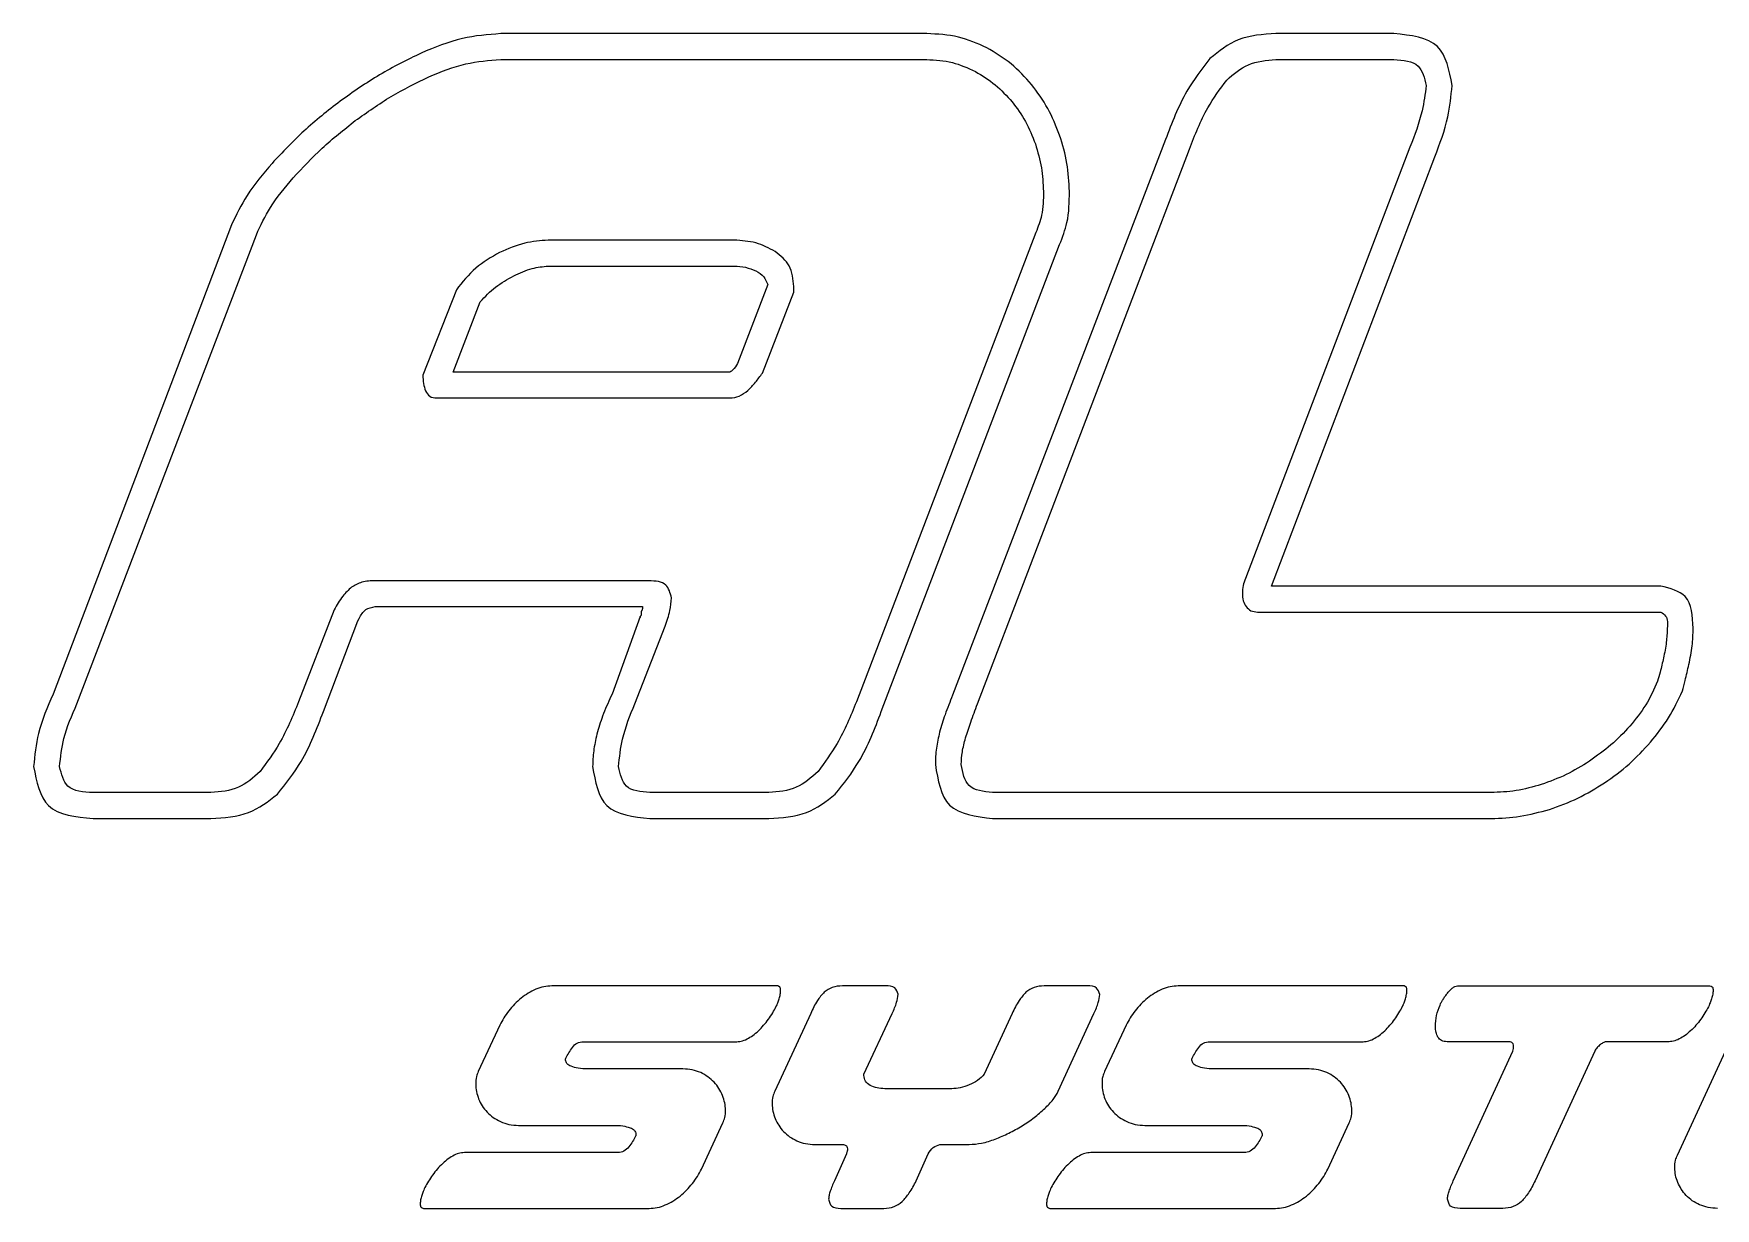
# Model space of a CAD drawing. Header units: millimetres. Extents: x 152.8 to 203.7, y 82.9 to 104.6.
# Drawn here: x 152.79 to 183.9, y 82.88 to 104.61 of the extents above; entities that cross this region are included whole.
import ezdxf

# ---------------------------------------------------------------- set-up
doc = ezdxf.new("R2010")
doc.units = ezdxf.units.MM
doc.layers.get('0').update_dxf_attribs({"linetype": 'CONTINUOUS'})

msp = doc.modelspace()

# ---------------------------------------------------------------- linework, layer by layer
for p, q in [((169.308, 104.615), (161.428, 104.615)), ((177.948, 104.615), (175.768, 104.615)), ((161.428, 104.135), (169.308, 104.135)), ((175.768, 104.135), (177.948, 104.135)), ((173.728, 102.655), (169.788, 92.375)), ((170.248, 92.215), (174.168, 102.475)), ((178.248, 102.515), (175.208, 94.535)), ((175.688, 94.395), (178.708, 102.335)), ((156.448, 101.075), (153.148, 92.395)), ((153.588, 92.215), (156.908, 100.895)), ((171.328, 100.935), (168.008, 92.255)), ((165.748, 100.795), (162.308, 100.795)), ((168.468, 92.075), (171.768, 100.715)), ((162.308, 100.315), (165.748, 100.315)), ((160.608, 99.875), (159.988, 98.295)), ((166.368, 99.975), (165.808, 98.515)), ((166.848, 99.835), (166.848, 99.935)), ((160.548, 98.355), (161.048, 99.655)), ((166.268, 98.335), (166.848, 99.835)), ((165.668, 98.355), (160.548, 98.355)), ((160.248, 97.875), (165.668, 97.875)), ((164.168, 94.495), (159.108, 94.495)), ((182.888, 94.395), (175.688, 94.395)), ((158.348, 93.955), (157.688, 92.255)), ((159.108, 94.015), (164.048, 94.015)), ((164.048, 94.015), (164.048, 93.975)), ((158.148, 92.075), (158.788, 93.755)), ((158.788, 93.755), (158.808, 93.795)), ((164.008, 93.835), (163.488, 92.395)), ((163.908, 92.215), (164.468, 93.655)), ((164.008, 93.815), (164.008, 93.835)), ((164.028, 93.915), (164.028, 93.875)), ((175.428, 93.915), (182.888, 93.915)), ((163.488, 92.395), (163.468, 92.355)), ((156.068, 90.575), (153.888, 90.575)), ((166.388, 90.575), (164.188, 90.575)), ((179.748, 90.575), (170.528, 90.575)), ((153.888, 90.095), (156.068, 90.095)), ((164.188, 90.095), (166.388, 90.095)), ((170.528, 90.095), (179.748, 90.095)), ((166.552, 86.999), (162.376, 86.999)), ((168.544, 86.999), (167.752, 86.999)), ((172.276, 86.999), (171.484, 86.999)), ((178.138, 86.999), (173.962, 86.999)), ((179.128, 86.999), (183.796, 86.999)), ((167.164, 86.489), (166.498, 85.049)), ((168.148, 85.367), (168.67, 86.489)), ((170.89, 86.489), (170.374, 85.367)), ((171.742, 85.049), (172.402, 86.489)), ((161.41, 86.273), (161.014, 85.415)), ((172.996, 86.273), (172.6, 85.415)), ((183.196, 83.867), (184.306, 86.273)), ((162.958, 85.967), (165.796, 85.967)), ((174.544, 85.967), (177.382, 85.967)), ((180.088, 85.967), (178.936, 85.967)), ((183.04, 85.967), (181.888, 85.967)), ((179.05, 83.393), (180.154, 85.793)), ((181.666, 85.793), (180.562, 83.393)), ((164.8, 85.463), (163.042, 85.463)), ((168.148, 85.343), (168.148, 85.367)), ((176.386, 85.463), (174.628, 85.463)), ((169.774, 85.097), (168.532, 85.097)), ((161.758, 84.419), (163.504, 84.419)), ((165.142, 83.609), (165.538, 84.467)), ((173.344, 84.419), (175.09, 84.419)), ((176.728, 83.609), (177.124, 84.467)), ((167.242, 84.065), (167.77, 84.065)), ((169.552, 84.065), (170.092, 84.065)), ((163.594, 83.915), (160.756, 83.915)), ((167.824, 83.891), (167.602, 83.393)), ((169.114, 83.393), (169.336, 83.891)), ((175.18, 83.915), (172.342, 83.915)), ((160, 82.883), (164.176, 82.883)), ((167.722, 82.883), (168.514, 82.883)), ((171.586, 82.883), (175.762, 82.883)), ((179.968, 82.883), (179.176, 82.883))]:
    msp.add_line(p, q)
for points, knots in [([(161.428, 104.615), (161.189, 104.596), (160.68, 104.557), (160.208, 104.36), (159.958, 104.255)], [0, 0, 0, 0, 0.0713201, 0.1522093, 0.1522093, 0.1522093, 0.1522093]), ([(170.418, 104.355), (170.246, 104.431), (169.893, 104.587), (169.506, 104.605), (169.308, 104.615)], [0, 0, 0, 0, 0.0557702, 0.1148787, 0.1148787, 0.1148787, 0.1148787]), ([(175.768, 104.615), (175.527, 104.6), (175.071, 104.573), (174.715, 104.289), (174.548, 104.155)], [0, 0, 0, 0, 0.0704452, 0.1332662, 0.1332662, 0.1332662, 0.1332662]), ([(179.028, 103.655), (178.975, 103.935), (178.864, 104.522), (178.262, 104.583), (177.948, 104.615)], [0, 0, 0, 0, 0.0768961, 0.1613767, 0.1613767, 0.1613767, 0.1613767]), ([(159.958, 104.255), (159.697, 104.127), (159.173, 103.871), (158.697, 103.534), (158.458, 103.365)], [0, 0, 0, 0, 0.0868853, 0.1746667, 0.1746667, 0.1746667, 0.1746667]), ([(171.248, 103.675), (171.128, 103.808), (170.886, 104.077), (170.574, 104.262), (170.418, 104.355)], [0, 0, 0, 0, 0.0535637, 0.1078551, 0.1078551, 0.1078551, 0.1078551]), ([(160.098, 103.815), (160.324, 103.908), (160.751, 104.084), (161.211, 104.119), (161.428, 104.135)], [0, 0, 0, 0, 0.0728187, 0.1375648, 0.1375648, 0.1375648, 0.1375648]), ([(169.308, 104.135), (169.469, 104.127), (169.783, 104.11), (170.068, 103.979), (170.208, 103.915)], [0, 0, 0, 0, 0.04781737, 0.09340795, 0.09340795, 0.09340795, 0.09340795]), ([(170.208, 103.915), (170.336, 103.837), (170.589, 103.683), (170.789, 103.463), (170.888, 103.355)], [0, 0, 0, 0, 0.0446542, 0.0884948, 0.0884948, 0.0884948, 0.0884948]), ([(174.548, 104.155), (174.397, 103.958), (174.047, 103.502), (173.843, 102.962), (173.728, 102.655)], [0, 0, 0, 0, 0.0739358, 0.1717647, 0.1717647, 0.1717647, 0.1717647]), ([(174.858, 103.755), (174.985, 103.866), (175.246, 104.092), (175.591, 104.12), (175.768, 104.135)], [0, 0, 0, 0, 0.0493185, 0.10095, 0.10095, 0.10095, 0.10095]), ([(177.948, 104.135), (178.122, 104.123), (178.443, 104.101), (178.515, 103.794), (178.548, 103.655)], [0, 0, 0, 0, 0.04657259, 0.08557255, 0.08557255, 0.08557255, 0.08557255]), ([(158.738, 103.005), (158.956, 103.16), (159.386, 103.468), (159.862, 103.7), (160.098, 103.815)], [0, 0, 0, 0, 0.0801549, 0.1585406, 0.1585406, 0.1585406, 0.1585406]), ([(171.768, 102.735), (171.701, 102.904), (171.569, 103.24), (171.355, 103.53), (171.248, 103.675)], [0, 0, 0, 0, 0.0541687, 0.1078367, 0.1078367, 0.1078367, 0.1078367]), ([(174.168, 102.475), (174.269, 102.739), (174.445, 103.195), (174.735, 103.589), (174.858, 103.755)], [0, 0, 0, 0, 0.0842738, 0.1459873, 0.1459873, 0.1459873, 0.1459873]), ([(178.548, 103.655), (178.528, 103.499), (178.477, 103.106), (178.334, 102.737), (178.248, 102.515)], [0, 0, 0, 0, 0.0471009, 0.1182522, 0.1182522, 0.1182522, 0.1182522]), ([(178.708, 102.335), (178.8, 102.579), (178.963, 103.006), (179.008, 103.46), (179.028, 103.655)], [0, 0, 0, 0, 0.0777947, 0.1363437, 0.1363437, 0.1363437, 0.1363437]), ([(158.458, 103.365), (158.229, 103.186), (157.78, 102.835), (157.39, 102.419), (157.198, 102.215)], [0, 0, 0, 0, 0.0868422, 0.1708128, 0.1708128, 0.1708128, 0.1708128]), ([(170.888, 103.355), (170.976, 103.236), (171.155, 102.996), (171.263, 102.716), (171.318, 102.575)], [0, 0, 0, 0, 0.04410006, 0.08943563, 0.08943563, 0.08943563, 0.08943563]), ([(157.588, 101.945), (157.762, 102.133), (158.118, 102.516), (158.529, 102.84), (158.738, 103.005)], [0, 0, 0, 0, 0.076903, 0.1566059, 0.1566059, 0.1566059, 0.1566059]), ([(171.948, 101.695), (171.94, 101.869), (171.924, 102.224), (171.82, 102.563), (171.768, 102.735)], [0, 0, 0, 0, 0.0521943, 0.1059181, 0.1059181, 0.1059181, 0.1059181]), ([(171.318, 102.575), (171.361, 102.429), (171.448, 102.142), (171.461, 101.842), (171.468, 101.695)], [0, 0, 0, 0, 0.04541536, 0.0895749, 0.0895749, 0.0895749, 0.0895749]), ([(157.198, 102.215), (157.033, 102.023), (156.735, 101.674), (156.537, 101.261), (156.448, 101.075)], [0, 0, 0, 0, 0.0753611, 0.1369795, 0.1369795, 0.1369795, 0.1369795]), ([(156.908, 100.895), (156.988, 101.066), (157.166, 101.447), (157.438, 101.768), (157.588, 101.945)], [0, 0, 0, 0, 0.056578, 0.125582, 0.125582, 0.125582, 0.125582]), ([(171.468, 101.695), (171.466, 101.546), (171.462, 101.284), (171.368, 101.04), (171.328, 100.935)], [0, 0, 0, 0, 0.04413901, 0.07781758, 0.07781758, 0.07781758, 0.07781758]), ([(171.768, 100.715), (171.82, 100.848), (171.943, 101.162), (171.946, 101.5), (171.948, 101.695)], [0, 0, 0, 0, 0.0426908, 0.1003666, 0.1003666, 0.1003666, 0.1003666]), ([(161.408, 100.565), (161.254, 100.478), (160.941, 100.301), (160.72, 100.018), (160.608, 99.875)], [0, 0, 0, 0, 0.05256, 0.1065606, 0.1065606, 0.1065606, 0.1065606]), ([(162.308, 100.795), (162.161, 100.783), (161.848, 100.758), (161.56, 100.632), (161.408, 100.565)], [0, 0, 0, 0, 0.04387844, 0.09347493, 0.09347493, 0.09347493, 0.09347493]), ([(166.508, 100.585), (166.39, 100.646), (166.152, 100.77), (165.884, 100.786), (165.748, 100.795)], [0, 0, 0, 0, 0.03929459, 0.07963773, 0.07963773, 0.07963773, 0.07963773]), ([(166.848, 99.935), (166.835, 100.071), (166.811, 100.335), (166.607, 100.503), (166.508, 100.585)], [0, 0, 0, 0, 0.03918306, 0.0761399, 0.0761399, 0.0761399, 0.0761399]), ([(161.668, 100.135), (161.779, 100.187), (161.983, 100.283), (162.206, 100.305), (162.308, 100.315)], [0, 0, 0, 0, 0.03658215, 0.06691774, 0.06691774, 0.06691774, 0.06691774]), ([(165.748, 100.315), (165.819, 100.311), (165.957, 100.305), (166.085, 100.251), (166.148, 100.225)], [0, 0, 0, 0, 0.02112022, 0.04128368, 0.04128368, 0.04128368, 0.04128368]), ([(166.148, 100.225), (166.201, 100.194), (166.303, 100.134), (166.347, 100.026), (166.368, 99.975)], [0, 0, 0, 0, 0.0180502, 0.03415339, 0.03415339, 0.03415339, 0.03415339]), ([(161.048, 99.655), (161.139, 99.75), (161.321, 99.941), (161.552, 100.07), (161.668, 100.135)], [0, 0, 0, 0, 0.03925882, 0.07879676, 0.07879676, 0.07879676, 0.07879676]), ([(165.808, 98.515), (165.783, 98.471), (165.747, 98.407), (165.687, 98.367), (165.668, 98.355)], [0, 0, 0, 0, 0.0147055, 0.02150617, 0.02150617, 0.02150617, 0.02150617]), ([(165.998, 98.015), (166.047, 98.063), (166.146, 98.162), (166.227, 98.277), (166.268, 98.335)], [0, 0, 0, 0, 0.02068969, 0.0419396, 0.0419396, 0.0419396, 0.0419396]), ([(159.988, 98.295), (159.989, 98.244), (159.993, 98.145), (160.023, 98.05), (160.038, 98.005)], [0, 0, 0, 0, 0.01530111, 0.02955337, 0.02955337, 0.02955337, 0.02955337]), ([(160.038, 98.005), (160.06, 97.967), (160.107, 97.887), (160.199, 97.879), (160.248, 97.875)], [0, 0, 0, 0, 0.01245485, 0.02609761, 0.02609761, 0.02609761, 0.02609761]), ([(165.668, 97.875), (165.727, 97.881), (165.851, 97.895), (165.948, 97.974), (165.998, 98.015)], [0, 0, 0, 0, 0.01760155, 0.03653068, 0.03653068, 0.03653068, 0.03653068]), ([(158.668, 94.375), (158.612, 94.322), (158.482, 94.2), (158.396, 94.043), (158.348, 93.955)], [0, 0, 0, 0, 0.02298363, 0.05308768, 0.05308768, 0.05308768, 0.05308768]), ([(159.108, 94.495), (159.022, 94.492), (158.866, 94.486), (158.73, 94.41), (158.668, 94.375)], [0, 0, 0, 0, 0.02517934, 0.04620321, 0.04620321, 0.04620321, 0.04620321]), ([(164.588, 94.175), (164.564, 94.268), (164.51, 94.476), (164.29, 94.488), (164.168, 94.495)], [0, 0, 0, 0, 0.02619629, 0.05869642, 0.05869642, 0.05869642, 0.05869642]), ([(175.208, 94.535), (175.19, 94.492), (175.154, 94.402), (175.15, 94.305), (175.148, 94.255)], [0, 0, 0, 0, 0.0137568, 0.02883161, 0.02883161, 0.02883161, 0.02883161]), ([(183.488, 93.615), (183.475, 93.841), (183.452, 94.252), (183.062, 94.351), (182.888, 94.395)], [0, 0, 0, 0, 0.0603924, 0.109436, 0.109436, 0.109436, 0.109436]), ([(158.808, 93.795), (158.843, 93.859), (158.909, 93.98), (159.044, 94.004), (159.108, 94.015)], [0, 0, 0, 0, 0.02070027, 0.03904412, 0.03904412, 0.03904412, 0.03904412]), ([(164.048, 93.975), (164.047, 93.969), (164.047, 93.958), (164.041, 93.949), (164.038, 93.945)], [0, 0, 0, 0, 0.001767875, 0.003225569, 0.003225569, 0.003225569, 0.003225569]), ([(164.468, 93.655), (164.502, 93.75), (164.564, 93.919), (164.58, 94.097), (164.588, 94.175)], [0, 0, 0, 0, 0.03036448, 0.05355931, 0.05355931, 0.05355931, 0.05355931]), ([(175.148, 94.255), (175.15, 94.21), (175.155, 94.125), (175.197, 94.051), (175.218, 94.015)], [0, 0, 0, 0, 0.01311727, 0.02530592, 0.02530592, 0.02530592, 0.02530592]), ([(175.218, 94.015), (175.245, 93.986), (175.301, 93.925), (175.384, 93.918), (175.428, 93.915)], [0, 0, 0, 0, 0.01152436, 0.02402682, 0.02402682, 0.02402682, 0.02402682]), ([(164.018, 93.845), (164.015, 93.841), (164.008, 93.832), (164.008, 93.821), (164.008, 93.815)], [0, 0, 0, 0, 0.001457735, 0.003225491, 0.003225491, 0.003225491, 0.003225491]), ([(164.028, 93.875), (164.027, 93.869), (164.027, 93.858), (164.021, 93.849), (164.018, 93.845)], [0, 0, 0, 0, 0.001767757, 0.003225553, 0.003225553, 0.003225553, 0.003225553]), ([(164.038, 93.945), (164.035, 93.941), (164.028, 93.932), (164.028, 93.921), (164.028, 93.915)], [0, 0, 0, 0, 0.001457735, 0.003225491, 0.003225491, 0.003225491, 0.003225491]), ([(182.888, 93.915), (182.922, 93.892), (183.022, 93.826), (183.014, 93.699), (183.008, 93.615)], [0, 0, 0, 0, 0.01171546, 0.0344145, 0.0344145, 0.0344145, 0.0344145]), ([(183.008, 93.615), (183.004, 93.529), (182.996, 93.343), (182.958, 93.162), (182.938, 93.065)], [0, 0, 0, 0, 0.02580932, 0.05552688, 0.05552688, 0.05552688, 0.05552688]), ([(183.408, 92.945), (183.431, 93.059), (183.476, 93.28), (183.484, 93.505), (183.488, 93.615)], [0, 0, 0, 0, 0.03477165, 0.06758266, 0.06758266, 0.06758266, 0.06758266]), ([(182.938, 93.065), (182.918, 92.977), (182.886, 92.833), (182.844, 92.69), (182.828, 92.635)], [0, 0, 0, 0, 0.02698383, 0.04439423, 0.04439423, 0.04439423, 0.04439423]), ([(183.288, 92.455), (183.305, 92.519), (183.348, 92.681), (183.385, 92.845), (183.408, 92.945)], [0, 0, 0, 0, 0.01988876, 0.05045117, 0.05045117, 0.05045117, 0.05045117]), ([(182.828, 92.635), (182.761, 92.485), (182.629, 92.186), (182.421, 91.932), (182.318, 91.805)], [0, 0, 0, 0, 0.04885835, 0.09780844, 0.09780844, 0.09780844, 0.09780844]), ([(182.698, 91.505), (182.815, 91.652), (183.049, 91.945), (183.208, 92.285), (183.288, 92.455)], [0, 0, 0, 0, 0.0561527, 0.1121717, 0.1121717, 0.1121717, 0.1121717]), ([(153.148, 92.395), (153.043, 92.157), (152.854, 91.728), (152.808, 91.262), (152.788, 91.055)], [0, 0, 0, 0, 0.0773644, 0.1395195, 0.1395195, 0.1395195, 0.1395195]), ([(153.268, 91.055), (153.287, 91.23), (153.331, 91.633), (153.495, 92.005), (153.588, 92.215)], [0, 0, 0, 0, 0.0526118, 0.1209639, 0.1209639, 0.1209639, 0.1209639]), ([(157.688, 92.255), (157.58, 91.991), (157.394, 91.532), (157.102, 91.134), (156.978, 90.965)], [0, 0, 0, 0, 0.0851213, 0.1477361, 0.1477361, 0.1477361, 0.1477361]), ([(163.468, 92.355), (163.413, 92.234), (163.309, 92.007), (163.24, 91.767), (163.208, 91.655)], [0, 0, 0, 0, 0.03965477, 0.0747618, 0.0747618, 0.0747618, 0.0747618]), ([(163.608, 91.055), (163.626, 91.226), (163.669, 91.627), (163.821, 92.001), (163.908, 92.215)], [0, 0, 0, 0, 0.0515486, 0.1203327, 0.1203327, 0.1203327, 0.1203327]), ([(168.008, 92.255), (167.9, 91.991), (167.714, 91.532), (167.422, 91.134), (167.298, 90.965)], [0, 0, 0, 0, 0.0851213, 0.1477361, 0.1477361, 0.1477361, 0.1477361]), ([(169.788, 92.375), (169.739, 92.256), (169.648, 92.033), (169.579, 91.802), (169.548, 91.695)], [0, 0, 0, 0, 0.03862641, 0.07215246, 0.07215246, 0.07215246, 0.07215246]), ([(170.028, 91.585), (170.058, 91.683), (170.125, 91.895), (170.205, 92.103), (170.248, 92.215)], [0, 0, 0, 0, 0.03075417, 0.06674458, 0.06674458, 0.06674458, 0.06674458]), ([(157.298, 90.545), (157.453, 90.742), (157.818, 91.205), (158.027, 91.757), (158.148, 92.075)], [0, 0, 0, 0, 0.074864, 0.1759167, 0.1759167, 0.1759167, 0.1759167]), ([(167.618, 90.545), (167.773, 90.742), (168.138, 91.205), (168.347, 91.757), (168.468, 92.075)], [0, 0, 0, 0, 0.074864, 0.1759167, 0.1759167, 0.1759167, 0.1759167]), ([(182.318, 91.805), (182.204, 91.685), (181.974, 91.444), (181.704, 91.252), (181.568, 91.155)], [0, 0, 0, 0, 0.04949869, 0.09945004, 0.09945004, 0.09945004, 0.09945004]), ([(163.208, 91.655), (163.184, 91.552), (163.14, 91.354), (163.132, 91.152), (163.128, 91.055)], [0, 0, 0, 0, 0.03157522, 0.06064414, 0.06064414, 0.06064414, 0.06064414]), ([(169.548, 91.695), (169.524, 91.595), (169.478, 91.398), (169.471, 91.195), (169.468, 91.095)], [0, 0, 0, 0, 0.03059419, 0.06066076, 0.06066076, 0.06066076, 0.06066076]), ([(169.948, 91.095), (169.952, 91.173), (169.961, 91.339), (170.004, 91.499), (170.028, 91.585)], [0, 0, 0, 0, 0.02333584, 0.04977568, 0.04977568, 0.04977568, 0.04977568]), ([(181.848, 90.755), (182.003, 90.866), (182.312, 91.087), (182.569, 91.366), (182.698, 91.505)], [0, 0, 0, 0, 0.0570536, 0.1136233, 0.1136233, 0.1136233, 0.1136233]), ([(181.568, 91.155), (181.426, 91.067), (181.144, 90.892), (180.833, 90.78), (180.678, 90.725)], [0, 0, 0, 0, 0.04983083, 0.09908666, 0.09908666, 0.09908666, 0.09908666]), ([(152.788, 91.055), (152.843, 90.775), (152.959, 90.183), (153.567, 90.125), (153.888, 90.095)], [0, 0, 0, 0, 0.077073, 0.1629931, 0.1629931, 0.1629931, 0.1629931]), ([(153.888, 90.575), (153.707, 90.585), (153.38, 90.604), (153.303, 90.915), (153.268, 91.055)], [0, 0, 0, 0, 0.04802342, 0.08721846, 0.08721846, 0.08721846, 0.08721846]), ([(156.978, 90.965), (156.851, 90.851), (156.591, 90.619), (156.244, 90.59), (156.068, 90.575)], [0, 0, 0, 0, 0.0497557, 0.1014338, 0.1014338, 0.1014338, 0.1014338]), ([(163.128, 91.055), (163.178, 90.775), (163.284, 90.192), (163.879, 90.128), (164.188, 90.095)], [0, 0, 0, 0, 0.0767219, 0.1597656, 0.1597656, 0.1597656, 0.1597656]), ([(164.188, 90.575), (164.019, 90.588), (163.705, 90.613), (163.638, 90.915), (163.608, 91.055)], [0, 0, 0, 0, 0.04512488, 0.08393534, 0.08393534, 0.08393534, 0.08393534]), ([(167.298, 90.965), (167.171, 90.851), (166.911, 90.619), (166.564, 90.59), (166.388, 90.575)], [0, 0, 0, 0, 0.0497557, 0.1014338, 0.1014338, 0.1014338, 0.1014338]), ([(169.468, 91.095), (169.516, 90.803), (169.614, 90.206), (170.219, 90.132), (170.528, 90.095)], [0, 0, 0, 0, 0.0795438, 0.162882, 0.162882, 0.162882, 0.162882]), ([(170.528, 90.575), (170.359, 90.592), (170.035, 90.626), (169.976, 90.943), (169.948, 91.095)], [0, 0, 0, 0, 0.04540091, 0.08700924, 0.08700924, 0.08700924, 0.08700924]), ([(156.068, 90.095), (156.309, 90.109), (156.766, 90.136), (157.127, 90.414), (157.298, 90.545)], [0, 0, 0, 0, 0.0706514, 0.1336961, 0.1336961, 0.1336961, 0.1336961]), ([(166.388, 90.095), (166.629, 90.109), (167.086, 90.136), (167.447, 90.414), (167.618, 90.545)], [0, 0, 0, 0, 0.0706515, 0.1336961, 0.1336961, 0.1336961, 0.1336961]), ([(180.678, 90.725), (180.523, 90.681), (180.219, 90.595), (179.903, 90.581), (179.748, 90.575)], [0, 0, 0, 0, 0.04808437, 0.09448626, 0.09448626, 0.09448626, 0.09448626]), ([(180.828, 90.265), (181.006, 90.328), (181.363, 90.455), (181.686, 90.654), (181.848, 90.755)], [0, 0, 0, 0, 0.0564521, 0.1134461, 0.1134461, 0.1134461, 0.1134461]), ([(179.748, 90.095), (179.929, 90.102), (180.295, 90.117), (180.649, 90.215), (180.828, 90.265)], [0, 0, 0, 0, 0.0541669, 0.1096516, 0.1096516, 0.1096516, 0.1096516]), ([(162.079, 86.936), (162.03, 86.914), (161.934, 86.868), (161.848, 86.804), (161.806, 86.771)], [0, 0, 0, 0, 0.01593288, 0.0319755, 0.0319755, 0.0319755, 0.0319755]), ([(162.376, 86.999), (162.325, 86.996), (162.223, 86.991), (162.127, 86.955), (162.079, 86.936)], [0, 0, 0, 0, 0.01500788, 0.03051999, 0.03051999, 0.03051999, 0.03051999]), ([(166.606, 86.915), (166.605, 86.94), (166.605, 86.981), (166.567, 86.994), (166.552, 86.999)], [0, 0, 0, 0, 0.00644302, 0.0110051, 0.0110051, 0.0110051, 0.0110051]), ([(166.579, 86.762), (166.586, 86.789), (166.601, 86.839), (166.604, 86.891), (166.606, 86.915)], [0, 0, 0, 0, 0.00842206, 0.01557898, 0.01557898, 0.01557898, 0.01557898]), ([(167.413, 86.882), (167.368, 86.832), (167.264, 86.714), (167.2, 86.571), (167.164, 86.489)], [0, 0, 0, 0, 0.0201584, 0.04675899, 0.04675899, 0.04675899, 0.04675899]), ([(167.752, 86.999), (167.686, 86.996), (167.562, 86.988), (167.461, 86.916), (167.413, 86.882)], [0, 0, 0, 0, 0.01919914, 0.03651261, 0.03651261, 0.03651261, 0.03651261]), ([(168.778, 86.843), (168.763, 86.889), (168.728, 86.996), (168.611, 86.998), (168.544, 86.999)], [0, 0, 0, 0, 0.01308098, 0.03105914, 0.03105914, 0.03105914, 0.03105914]), ([(168.67, 86.489), (168.701, 86.557), (168.753, 86.67), (168.771, 86.793), (168.778, 86.843)], [0, 0, 0, 0, 0.02208874, 0.03718221, 0.03718221, 0.03718221, 0.03718221]), ([(171.145, 86.882), (171.1, 86.832), (170.995, 86.714), (170.928, 86.571), (170.89, 86.489)], [0, 0, 0, 0, 0.02025307, 0.04706346, 0.04706346, 0.04706346, 0.04706346]), ([(171.484, 86.999), (171.418, 86.996), (171.294, 86.988), (171.193, 86.916), (171.145, 86.882)], [0, 0, 0, 0, 0.01919902, 0.03651249, 0.03651249, 0.03651249, 0.03651249]), ([(172.51, 86.837), (172.495, 86.884), (172.462, 86.994), (172.343, 86.997), (172.276, 86.999)], [0, 0, 0, 0, 0.01348503, 0.03149627, 0.03149627, 0.03149627, 0.03149627]), ([(172.402, 86.489), (172.433, 86.556), (172.484, 86.668), (172.502, 86.789), (172.51, 86.837)], [0, 0, 0, 0, 0.02194926, 0.03660022, 0.03660022, 0.03660022, 0.03660022]), ([(173.665, 86.936), (173.616, 86.914), (173.52, 86.868), (173.434, 86.804), (173.392, 86.771)], [0, 0, 0, 0, 0.01593281, 0.0319755, 0.0319755, 0.0319755, 0.0319755]), ([(173.962, 86.999), (173.911, 86.996), (173.809, 86.991), (173.713, 86.955), (173.665, 86.936)], [0, 0, 0, 0, 0.01500788, 0.03052005, 0.03052005, 0.03052005, 0.03052005]), ([(178.192, 86.915), (178.191, 86.94), (178.191, 86.981), (178.153, 86.994), (178.138, 86.999)], [0, 0, 0, 0, 0.00644303, 0.01100511, 0.01100511, 0.01100511, 0.01100511]), ([(178.165, 86.762), (178.172, 86.789), (178.187, 86.839), (178.19, 86.891), (178.192, 86.915)], [0, 0, 0, 0, 0.00842209, 0.015579, 0.015579, 0.015579, 0.015579]), ([(178.852, 86.735), (178.864, 86.755), (178.889, 86.796), (178.918, 86.833), (178.933, 86.852)], [0, 0, 0, 0, 0.00705237, 0.01423749, 0.01423749, 0.01423749, 0.01423749]), ([(178.933, 86.852), (178.948, 86.871), (178.977, 86.907), (179.012, 86.939), (179.029, 86.954)], [0, 0, 0, 0, 0.00712618, 0.01402132, 0.01402132, 0.01402132, 0.01402132]), ([(179.029, 86.954), (179.045, 86.967), (179.074, 86.991), (179.111, 86.997), (179.128, 86.999)], [0, 0, 0, 0, 0.00605322, 0.01105629, 0.01105629, 0.01105629, 0.01105629]), ([(183.796, 86.999), (183.813, 86.994), (183.853, 86.983), (183.855, 86.94), (183.856, 86.915)], [0, 0, 0, 0, 0.0049658, 0.01144194, 0.01144194, 0.01144194, 0.01144194]), ([(183.856, 86.915), (183.854, 86.891), (183.85, 86.839), (183.834, 86.789), (183.826, 86.762)], [0, 0, 0, 0, 0.00716437, 0.01564339, 0.01564339, 0.01564339, 0.01564339]), ([(161.578, 86.537), (161.545, 86.494), (161.483, 86.41), (161.434, 86.318), (161.41, 86.273)], [0, 0, 0, 0, 0.01614712, 0.03132903, 0.03132903, 0.03132903, 0.03132903]), ([(161.806, 86.771), (161.764, 86.736), (161.682, 86.665), (161.612, 86.58), (161.578, 86.537)], [0, 0, 0, 0, 0.01624508, 0.03272668, 0.03272668, 0.03272668, 0.03272668]), ([(166.402, 86.411), (166.428, 86.45), (166.477, 86.523), (166.515, 86.602), (166.534, 86.639)], [0, 0, 0, 0, 0.01389751, 0.02637549, 0.02637549, 0.02637549, 0.02637549]), ([(166.534, 86.639), (166.541, 86.655), (166.558, 86.696), (166.571, 86.737), (166.579, 86.762)], [0, 0, 0, 0, 0.00527886, 0.01310549, 0.01310549, 0.01310549, 0.01310549]), ([(173.164, 86.537), (173.131, 86.494), (173.069, 86.41), (173.02, 86.318), (172.996, 86.273)], [0, 0, 0, 0, 0.01614712, 0.03132906, 0.03132906, 0.03132906, 0.03132906]), ([(173.392, 86.771), (173.35, 86.736), (173.268, 86.665), (173.198, 86.58), (173.164, 86.537)], [0, 0, 0, 0, 0.01624505, 0.03272664, 0.03272664, 0.03272664, 0.03272664]), ([(177.988, 86.411), (178.014, 86.45), (178.063, 86.523), (178.101, 86.602), (178.12, 86.639)], [0, 0, 0, 0, 0.01389745, 0.02637548, 0.02637548, 0.02637548, 0.02637548]), ([(178.12, 86.639), (178.127, 86.655), (178.144, 86.696), (178.157, 86.737), (178.165, 86.762)], [0, 0, 0, 0, 0.00527886, 0.01310547, 0.01310547, 0.01310547, 0.01310547]), ([(178.72, 86.249), (178.723, 86.317), (178.73, 86.453), (178.779, 86.581), (178.804, 86.645)], [0, 0, 0, 0, 0.02020942, 0.04070185, 0.04070185, 0.04070185, 0.04070185]), ([(178.804, 86.645), (178.809, 86.658), (178.824, 86.689), (178.841, 86.718), (178.852, 86.735)], [0, 0, 0, 0, 0.00415965, 0.01020636, 0.01020636, 0.01020636, 0.01020636]), ([(183.784, 86.639), (183.764, 86.602), (183.723, 86.524), (183.674, 86.45), (183.649, 86.411)], [0, 0, 0, 0, 0.01265374, 0.02651081, 0.02651081, 0.02651081, 0.02651081]), ([(183.826, 86.762), (183.817, 86.738), (183.803, 86.697), (183.789, 86.656), (183.784, 86.639)], [0, 0, 0, 0, 0.00785073, 0.01299735, 0.01299735, 0.01299735, 0.01299735]), ([(166.012, 86.03), (166.048, 86.053), (166.122, 86.1), (166.186, 86.161), (166.219, 86.192)], [0, 0, 0, 0, 0.01279338, 0.02634016, 0.02634016, 0.02634016, 0.02634016]), ([(166.219, 86.192), (166.251, 86.226), (166.317, 86.295), (166.373, 86.372), (166.402, 86.411)], [0, 0, 0, 0, 0.01412117, 0.02856676, 0.02856676, 0.02856676, 0.02856676]), ([(177.598, 86.03), (177.634, 86.053), (177.708, 86.1), (177.772, 86.161), (177.805, 86.192)], [0, 0, 0, 0, 0.01279343, 0.02634017, 0.02634017, 0.02634017, 0.02634017]), ([(177.805, 86.192), (177.837, 86.226), (177.903, 86.295), (177.959, 86.372), (177.988, 86.411)], [0, 0, 0, 0, 0.01412117, 0.0285668, 0.0285668, 0.0285668, 0.0285668]), ([(178.765, 86.048), (178.752, 86.078), (178.723, 86.142), (178.721, 86.212), (178.72, 86.249)], [0, 0, 0, 0, 0.00968228, 0.02076453, 0.02076453, 0.02076453, 0.02076453]), ([(183.466, 86.192), (183.432, 86.161), (183.367, 86.101), (183.292, 86.053), (183.256, 86.03)], [0, 0, 0, 0, 0.01371577, 0.02657115, 0.02657115, 0.02657115, 0.02657115]), ([(183.649, 86.411), (183.621, 86.372), (183.565, 86.295), (183.499, 86.226), (183.466, 86.192)], [0, 0, 0, 0, 0.01435502, 0.02857778, 0.02857778, 0.02857778, 0.02857778]), ([(162.754, 85.862), (162.78, 85.893), (162.834, 85.955), (162.916, 85.963), (162.958, 85.967)], [0, 0, 0, 0, 0.01173481, 0.02372564, 0.02372564, 0.02372564, 0.02372564]), ([(165.796, 85.967), (165.832, 85.97), (165.908, 85.977), (165.976, 86.012), (166.012, 86.03)], [0, 0, 0, 0, 0.01091424, 0.02270262, 0.02270262, 0.02270262, 0.02270262]), ([(174.34, 85.862), (174.366, 85.893), (174.42, 85.955), (174.502, 85.963), (174.544, 85.967)], [0, 0, 0, 0, 0.01173472, 0.02372561, 0.02372561, 0.02372561, 0.02372561]), ([(177.382, 85.967), (177.418, 85.97), (177.494, 85.977), (177.562, 86.012), (177.598, 86.03)], [0, 0, 0, 0, 0.01091412, 0.02270261, 0.02270261, 0.02270261, 0.02270261]), ([(178.936, 85.967), (178.898, 85.969), (178.829, 85.973), (178.785, 86.025), (178.765, 86.048)], [0, 0, 0, 0, 0.01076719, 0.01968237, 0.01968237, 0.01968237, 0.01968237]), ([(180.166, 85.859), (180.164, 85.891), (180.162, 85.946), (180.11, 85.961), (180.088, 85.967)], [0, 0, 0, 0, 0.00833143, 0.0147743, 0.0147743, 0.0147743, 0.0147743]), ([(181.771, 85.913), (181.749, 85.895), (181.708, 85.861), (181.679, 85.815), (181.666, 85.793)], [0, 0, 0, 0, 0.00833033, 0.0160291, 0.0160291, 0.0160291, 0.0160291]), ([(181.888, 85.967), (181.869, 85.964), (181.826, 85.956), (181.791, 85.929), (181.771, 85.913)], [0, 0, 0, 0, 0.00549354, 0.01304629, 0.01304629, 0.01304629, 0.01304629]), ([(183.256, 86.03), (183.22, 86.012), (183.152, 85.977), (183.076, 85.97), (183.04, 85.967)], [0, 0, 0, 0, 0.01178848, 0.02270261, 0.02270261, 0.02270261, 0.02270261]), ([(162.628, 85.625), (162.627, 85.633), (162.627, 85.646), (162.632, 85.657), (162.634, 85.661)], [0, 0, 0, 0, 0.002404664, 0.003686278, 0.003686278, 0.003686278, 0.003686278]), ([(162.73, 85.511), (162.7, 85.526), (162.65, 85.55), (162.634, 85.603), (162.628, 85.625)], [0, 0, 0, 0, 0.00927819, 0.01593591, 0.01593591, 0.01593591, 0.01593591]), ([(162.634, 85.661), (162.651, 85.694), (162.688, 85.763), (162.731, 85.828), (162.754, 85.862)], [0, 0, 0, 0, 0.01121118, 0.0234233, 0.0234233, 0.0234233, 0.0234233]), ([(174.214, 85.625), (174.213, 85.633), (174.213, 85.646), (174.218, 85.657), (174.22, 85.661)], [0, 0, 0, 0, 0.002404669, 0.003686252, 0.003686252, 0.003686252, 0.003686252]), ([(174.316, 85.511), (174.286, 85.526), (174.236, 85.55), (174.22, 85.603), (174.214, 85.625)], [0, 0, 0, 0, 0.00927822, 0.01593593, 0.01593593, 0.01593593, 0.01593593]), ([(174.22, 85.661), (174.237, 85.694), (174.274, 85.763), (174.317, 85.828), (174.34, 85.862)], [0, 0, 0, 0, 0.01121115, 0.02342334, 0.02342334, 0.02342334, 0.02342334]), ([(180.154, 85.793), (180.157, 85.809), (180.161, 85.831), (180.165, 85.853), (180.166, 85.859)], [0, 0, 0, 0, 0.004736299, 0.006709226, 0.006709226, 0.006709226, 0.006709226]), ([(161.014, 85.415), (161, 85.384), (160.967, 85.31), (160.966, 85.229), (160.966, 85.181)], [0, 0, 0, 0, 0.01011252, 0.02411402, 0.02411402, 0.02411402, 0.02411402]), ([(163.042, 85.463), (162.98, 85.464), (162.873, 85.464), (162.772, 85.497), (162.73, 85.511)], [0, 0, 0, 0, 0.0183393, 0.0317322, 0.0317322, 0.0317322, 0.0317322]), ([(165.127, 85.394), (165.075, 85.414), (164.97, 85.456), (164.858, 85.461), (164.8, 85.463)], [0, 0, 0, 0, 0.01636477, 0.03362614, 0.03362614, 0.03362614, 0.03362614]), ([(165.376, 85.217), (165.339, 85.252), (165.265, 85.323), (165.173, 85.37), (165.127, 85.394)], [0, 0, 0, 0, 0.01499285, 0.03068671, 0.03068671, 0.03068671, 0.03068671]), ([(168.265, 85.157), (168.23, 85.18), (168.163, 85.224), (168.153, 85.304), (168.148, 85.343)], [0, 0, 0, 0, 0.0116414, 0.02297532, 0.02297532, 0.02297532, 0.02297532]), ([(170.374, 85.367), (170.334, 85.326), (170.254, 85.241), (170.149, 85.191), (170.095, 85.166)], [0, 0, 0, 0, 0.01697886, 0.03466645, 0.03466645, 0.03466645, 0.03466645]), ([(172.6, 85.415), (172.586, 85.384), (172.553, 85.31), (172.552, 85.229), (172.552, 85.181)], [0, 0, 0, 0, 0.01011255, 0.02411406, 0.02411406, 0.02411406, 0.02411406]), ([(174.628, 85.463), (174.566, 85.464), (174.459, 85.464), (174.358, 85.497), (174.316, 85.511)], [0, 0, 0, 0, 0.01833936, 0.03173215, 0.03173215, 0.03173215, 0.03173215]), ([(176.713, 85.394), (176.661, 85.414), (176.556, 85.456), (176.444, 85.461), (176.386, 85.463)], [0, 0, 0, 0, 0.01636466, 0.03362615, 0.03362615, 0.03362615, 0.03362615]), ([(176.962, 85.217), (176.925, 85.252), (176.851, 85.323), (176.759, 85.37), (176.713, 85.394)], [0, 0, 0, 0, 0.01499294, 0.03068664, 0.03068664, 0.03068664, 0.03068664]), ([(160.966, 85.181), (160.968, 85.135), (160.973, 85.042), (161.004, 84.953), (161.02, 84.908)], [0, 0, 0, 0, 0.01379125, 0.0279575, 0.0279575, 0.0279575, 0.0279575]), ([(165.532, 84.971), (165.512, 85.016), (165.472, 85.106), (165.408, 85.18), (165.376, 85.217)], [0, 0, 0, 0, 0.01462404, 0.02926654, 0.02926654, 0.02926654, 0.02926654]), ([(165.586, 84.701), (165.583, 84.746), (165.578, 84.839), (165.547, 84.926), (165.532, 84.971)], [0, 0, 0, 0, 0.01341809, 0.02765625, 0.02765625, 0.02765625, 0.02765625]), ([(166.498, 85.049), (166.484, 85.018), (166.451, 84.944), (166.45, 84.863), (166.45, 84.815)], [0, 0, 0, 0, 0.01011253, 0.02411404, 0.02411404, 0.02411404, 0.02411404]), ([(168.532, 85.097), (168.484, 85.099), (168.391, 85.104), (168.306, 85.14), (168.265, 85.157)], [0, 0, 0, 0, 0.01425414, 0.02756295, 0.02756295, 0.02756295, 0.02756295]), ([(170.095, 85.166), (170.04, 85.146), (169.936, 85.108), (169.826, 85.101), (169.774, 85.097)], [0, 0, 0, 0, 0.01736406, 0.0329847, 0.0329847, 0.0329847, 0.0329847]), ([(171.493, 84.731), (171.547, 84.784), (171.644, 84.88), (171.712, 84.997), (171.742, 85.049)], [0, 0, 0, 0, 0.02266302, 0.04055847, 0.04055847, 0.04055847, 0.04055847]), ([(172.552, 85.181), (172.554, 85.135), (172.559, 85.042), (172.59, 84.953), (172.606, 84.908)], [0, 0, 0, 0, 0.01379125, 0.02795751, 0.02795751, 0.02795751, 0.02795751]), ([(177.118, 84.971), (177.098, 85.016), (177.058, 85.106), (176.994, 85.18), (176.962, 85.217)], [0, 0, 0, 0, 0.01462404, 0.02926658, 0.02926658, 0.02926658, 0.02926658]), ([(177.172, 84.701), (177.169, 84.746), (177.164, 84.839), (177.133, 84.926), (177.118, 84.971)], [0, 0, 0, 0, 0.0134181, 0.02765626, 0.02765626, 0.02765626, 0.02765626]), ([(161.02, 84.908), (161.04, 84.864), (161.08, 84.776), (161.144, 84.702), (161.176, 84.665)], [0, 0, 0, 0, 0.01442362, 0.02900702, 0.02900702, 0.02900702, 0.02900702]), ([(161.176, 84.665), (161.212, 84.631), (161.287, 84.56), (161.378, 84.512), (161.425, 84.488)], [0, 0, 0, 0, 0.01499287, 0.03068673, 0.03068673, 0.03068673, 0.03068673]), ([(165.538, 84.467), (165.552, 84.498), (165.585, 84.572), (165.585, 84.654), (165.586, 84.701)], [0, 0, 0, 0, 0.01011251, 0.02411402, 0.02411402, 0.02411402, 0.02411402]), ([(166.45, 84.815), (166.452, 84.769), (166.457, 84.677), (166.488, 84.589), (166.504, 84.545)], [0, 0, 0, 0, 0.01371657, 0.02766737, 0.02766737, 0.02766737, 0.02766737]), ([(171.073, 84.41), (171.149, 84.46), (171.297, 84.556), (171.428, 84.674), (171.493, 84.731)], [0, 0, 0, 0, 0.02712769, 0.05293171, 0.05293171, 0.05293171, 0.05293171]), ([(172.606, 84.908), (172.626, 84.864), (172.666, 84.776), (172.73, 84.702), (172.762, 84.665)], [0, 0, 0, 0, 0.01442363, 0.029007, 0.029007, 0.029007, 0.029007]), ([(172.762, 84.665), (172.798, 84.631), (172.873, 84.56), (172.964, 84.512), (173.011, 84.488)], [0, 0, 0, 0, 0.01499287, 0.03068667, 0.03068667, 0.03068667, 0.03068667]), ([(177.124, 84.467), (177.138, 84.498), (177.171, 84.572), (177.171, 84.654), (177.172, 84.701)], [0, 0, 0, 0, 0.01011255, 0.02411406, 0.02411406, 0.02411406, 0.02411406]), ([(161.425, 84.488), (161.476, 84.468), (161.583, 84.426), (161.698, 84.422), (161.758, 84.419)], [0, 0, 0, 0, 0.01650715, 0.03421635, 0.03421635, 0.03421635, 0.03421635]), ([(163.504, 84.419), (163.566, 84.419), (163.674, 84.418), (163.777, 84.387), (163.822, 84.374)], [0, 0, 0, 0, 0.01848426, 0.03225428, 0.03225428, 0.03225428, 0.03225428]), ([(163.822, 84.374), (163.853, 84.361), (163.906, 84.339), (163.923, 84.285), (163.93, 84.263)], [0, 0, 0, 0, 0.00953209, 0.01618006, 0.01618006, 0.01618006, 0.01618006]), ([(166.504, 84.545), (166.524, 84.502), (166.565, 84.415), (166.628, 84.342), (166.66, 84.305)], [0, 0, 0, 0, 0.01422394, 0.02874841, 0.02874841, 0.02874841, 0.02874841]), ([(170.575, 84.164), (170.661, 84.199), (170.833, 84.269), (170.993, 84.363), (171.073, 84.41)], [0, 0, 0, 0, 0.02781121, 0.05560938, 0.05560938, 0.05560938, 0.05560938]), ([(173.011, 84.488), (173.062, 84.468), (173.169, 84.426), (173.284, 84.422), (173.344, 84.419)], [0, 0, 0, 0, 0.01650722, 0.03421641, 0.03421641, 0.03421641, 0.03421641]), ([(175.09, 84.419), (175.152, 84.419), (175.26, 84.418), (175.363, 84.387), (175.408, 84.374)], [0, 0, 0, 0, 0.01848429, 0.03225431, 0.03225431, 0.03225431, 0.03225431]), ([(175.408, 84.374), (175.439, 84.361), (175.492, 84.339), (175.509, 84.285), (175.516, 84.263)], [0, 0, 0, 0, 0.00953201, 0.01618002, 0.01618002, 0.01618002, 0.01618002]), ([(163.798, 84.02), (163.77, 83.99), (163.715, 83.929), (163.634, 83.92), (163.594, 83.915)], [0, 0, 0, 0, 0.01195891, 0.02365721, 0.02365721, 0.02365721, 0.02365721]), ([(163.924, 84.221), (163.906, 84.188), (163.868, 84.118), (163.822, 84.054), (163.798, 84.02)], [0, 0, 0, 0, 0.01128419, 0.02374526, 0.02374526, 0.02374526, 0.02374526]), ([(163.93, 84.263), (163.93, 84.254), (163.93, 84.239), (163.925, 84.226), (163.924, 84.221)], [0, 0, 0, 0, 0.00285394, 0.004276985, 0.004276985, 0.004276985, 0.004276985]), ([(166.66, 84.305), (166.696, 84.271), (166.77, 84.2), (166.862, 84.155), (166.909, 84.131)], [0, 0, 0, 0, 0.01494379, 0.03052594, 0.03052594, 0.03052594, 0.03052594]), ([(166.909, 84.131), (166.96, 84.112), (167.068, 84.072), (167.182, 84.068), (167.242, 84.065)], [0, 0, 0, 0, 0.01643808, 0.03414012, 0.03414012, 0.03414012, 0.03414012]), ([(167.77, 84.065), (167.791, 84.059), (167.839, 84.045), (167.841, 83.993), (167.842, 83.963)], [0, 0, 0, 0, 0.00597185, 0.01383077, 0.01383077, 0.01383077, 0.01383077]), ([(169.336, 83.891), (169.363, 83.934), (169.416, 84.017), (169.508, 84.05), (169.552, 84.065)], [0, 0, 0, 0, 0.01482872, 0.02844903, 0.02844903, 0.02844903, 0.02844903]), ([(170.092, 84.065), (170.17, 84.07), (170.335, 84.081), (170.492, 84.135), (170.575, 84.164)], [0, 0, 0, 0, 0.02330679, 0.04950597, 0.04950597, 0.04950597, 0.04950597]), ([(175.384, 84.02), (175.356, 83.99), (175.301, 83.929), (175.22, 83.92), (175.18, 83.915)], [0, 0, 0, 0, 0.01195887, 0.02365728, 0.02365728, 0.02365728, 0.02365728]), ([(175.51, 84.221), (175.492, 84.188), (175.454, 84.118), (175.408, 84.054), (175.384, 84.02)], [0, 0, 0, 0, 0.0112842, 0.02374523, 0.02374523, 0.02374523, 0.02374523]), ([(175.516, 84.263), (175.516, 84.254), (175.516, 84.239), (175.511, 84.226), (175.51, 84.221)], [0, 0, 0, 0, 0.002853945, 0.004276989, 0.004276989, 0.004276989, 0.004276989]), ([(160.33, 83.69), (160.296, 83.656), (160.23, 83.588), (160.174, 83.51), (160.147, 83.471)], [0, 0, 0, 0, 0.01422274, 0.02857774, 0.02857774, 0.02857774, 0.02857774]), ([(160.54, 83.852), (160.503, 83.829), (160.428, 83.782), (160.363, 83.721), (160.33, 83.69)], [0, 0, 0, 0, 0.01285543, 0.02657121, 0.02657121, 0.02657121, 0.02657121]), ([(160.756, 83.915), (160.719, 83.912), (160.643, 83.906), (160.575, 83.871), (160.54, 83.852)], [0, 0, 0, 0, 0.01091425, 0.02270262, 0.02270262, 0.02270262, 0.02270262]), ([(167.836, 83.933), (167.834, 83.927), (167.829, 83.913), (167.826, 83.899), (167.824, 83.891)], [0, 0, 0, 0, 0.002040211, 0.004368847, 0.004368847, 0.004368847, 0.004368847]), ([(167.842, 83.963), (167.841, 83.959), (167.84, 83.949), (167.837, 83.939), (167.836, 83.933)], [0, 0, 0, 0, 0.001358296, 0.003068553, 0.003068553, 0.003068553, 0.003068553]), ([(171.916, 83.69), (171.882, 83.656), (171.816, 83.588), (171.76, 83.51), (171.733, 83.471)], [0, 0, 0, 0, 0.01422276, 0.02857778, 0.02857778, 0.02857778, 0.02857778]), ([(172.126, 83.852), (172.089, 83.829), (172.014, 83.782), (171.949, 83.721), (171.916, 83.69)], [0, 0, 0, 0, 0.01285546, 0.02657123, 0.02657123, 0.02657123, 0.02657123]), ([(172.342, 83.915), (172.305, 83.912), (172.229, 83.906), (172.161, 83.871), (172.126, 83.852)], [0, 0, 0, 0, 0.01091425, 0.02270251, 0.02270251, 0.02270251, 0.02270251]), ([(183.148, 83.633), (183.148, 83.681), (183.149, 83.762), (183.182, 83.836), (183.196, 83.867)], [0, 0, 0, 0, 0.0140015, 0.02411406, 0.02411406, 0.02411406, 0.02411406]), ([(160.147, 83.471), (160.121, 83.433), (160.073, 83.359), (160.031, 83.281), (160.012, 83.243)], [0, 0, 0, 0, 0.01385716, 0.02651083, 0.02651083, 0.02651083, 0.02651083]), ([(164.974, 83.342), (165.006, 83.385), (165.069, 83.47), (165.118, 83.563), (165.142, 83.609)], [0, 0, 0, 0, 0.01608592, 0.03159495, 0.03159495, 0.03159495, 0.03159495]), ([(167.602, 83.393), (167.587, 83.359), (167.559, 83.296), (167.535, 83.231), (167.524, 83.201)], [0, 0, 0, 0, 0.01108885, 0.0207274, 0.0207274, 0.0207274, 0.0207274]), ([(168.856, 83.009), (168.901, 83.061), (169.004, 83.177), (169.075, 83.316), (169.114, 83.393)], [0, 0, 0, 0, 0.02056972, 0.0464311, 0.0464311, 0.0464311, 0.0464311]), ([(171.733, 83.471), (171.707, 83.433), (171.659, 83.359), (171.617, 83.281), (171.598, 83.243)], [0, 0, 0, 0, 0.01385719, 0.02651082, 0.02651082, 0.02651082, 0.02651082]), ([(176.56, 83.342), (176.592, 83.385), (176.655, 83.47), (176.704, 83.563), (176.728, 83.609)], [0, 0, 0, 0, 0.01608588, 0.03159497, 0.03159497, 0.03159497, 0.03159497]), ([(178.972, 83.201), (178.983, 83.231), (179.007, 83.296), (179.035, 83.359), (179.05, 83.393)], [0, 0, 0, 0, 0.00963855, 0.0207274, 0.0207274, 0.0207274, 0.0207274]), ([(180.562, 83.393), (180.524, 83.316), (180.457, 83.177), (180.355, 83.061), (180.31, 83.009)], [0, 0, 0, 0, 0.02564253, 0.04611748, 0.04611748, 0.04611748, 0.04611748]), ([(183.202, 83.363), (183.186, 83.407), (183.155, 83.495), (183.15, 83.587), (183.148, 83.633)], [0, 0, 0, 0, 0.01395079, 0.02766738, 0.02766738, 0.02766738, 0.02766738]), ([(159.97, 83.12), (159.961, 83.093), (159.945, 83.043), (159.941, 82.991), (159.94, 82.967)], [0, 0, 0, 0, 0.008479, 0.01564332, 0.01564332, 0.01564332, 0.01564332]), ([(160.012, 83.243), (160.006, 83.227), (159.992, 83.186), (159.978, 83.145), (159.97, 83.12)], [0, 0, 0, 0, 0.00514667, 0.01299735, 0.01299735, 0.01299735, 0.01299735]), ([(164.473, 82.946), (164.521, 82.969), (164.618, 83.014), (164.703, 83.079), (164.746, 83.111)], [0, 0, 0, 0, 0.01593291, 0.03197556, 0.03197556, 0.03197556, 0.03197556]), ([(164.746, 83.111), (164.787, 83.146), (164.869, 83.217), (164.939, 83.3), (164.974, 83.342)], [0, 0, 0, 0, 0.01619458, 0.03250685, 0.03250685, 0.03250685, 0.03250685]), ([(167.524, 83.201), (167.515, 83.175), (167.499, 83.126), (167.495, 83.075), (167.494, 83.051)], [0, 0, 0, 0, 0.00826228, 0.01535209, 0.01535209, 0.01535209, 0.01535209]), ([(171.556, 83.12), (171.547, 83.093), (171.531, 83.043), (171.527, 82.991), (171.526, 82.967)], [0, 0, 0, 0, 0.00847898, 0.01564332, 0.01564332, 0.01564332, 0.01564332]), ([(171.598, 83.243), (171.592, 83.227), (171.578, 83.186), (171.564, 83.145), (171.556, 83.12)], [0, 0, 0, 0, 0.00514666, 0.01299735, 0.01299735, 0.01299735, 0.01299735]), ([(176.059, 82.946), (176.107, 82.969), (176.204, 83.014), (176.289, 83.079), (176.332, 83.111)], [0, 0, 0, 0, 0.01593294, 0.03197554, 0.03197554, 0.03197554, 0.03197554]), ([(176.332, 83.111), (176.373, 83.146), (176.455, 83.217), (176.525, 83.3), (176.56, 83.342)], [0, 0, 0, 0, 0.01619467, 0.03250686, 0.03250686, 0.03250686, 0.03250686]), ([(178.942, 83.051), (178.943, 83.075), (178.947, 83.126), (178.963, 83.175), (178.972, 83.201)], [0, 0, 0, 0, 0.00708975, 0.0153521, 0.0153521, 0.0153521, 0.0153521]), ([(183.358, 83.123), (183.326, 83.16), (183.263, 83.233), (183.222, 83.32), (183.202, 83.363)], [0, 0, 0, 0, 0.01452449, 0.0287484, 0.0287484, 0.0287484, 0.0287484]), ([(183.607, 82.949), (183.56, 82.973), (183.468, 83.018), (183.394, 83.089), (183.358, 83.123)], [0, 0, 0, 0, 0.01558219, 0.03052612, 0.03052612, 0.03052612, 0.03052612]), ([(159.94, 82.967), (159.94, 82.943), (159.942, 82.9), (159.982, 82.888), (160, 82.883)], [0, 0, 0, 0, 0.00647614, 0.01144202, 0.01144202, 0.01144202, 0.01144202]), ([(164.176, 82.883), (164.226, 82.886), (164.328, 82.892), (164.424, 82.928), (164.473, 82.946)], [0, 0, 0, 0, 0.01500788, 0.03052001, 0.03052001, 0.03052001, 0.03052001]), ([(167.494, 83.051), (167.507, 83.002), (167.537, 82.891), (167.655, 82.886), (167.722, 82.883)], [0, 0, 0, 0, 0.01382932, 0.03143759, 0.03143759, 0.03143759, 0.03143759]), ([(168.514, 82.883), (168.579, 82.888), (168.706, 82.896), (168.807, 82.973), (168.856, 83.009)], [0, 0, 0, 0, 0.01930868, 0.03716432, 0.03716432, 0.03716432, 0.03716432]), ([(171.526, 82.967), (171.526, 82.943), (171.528, 82.9), (171.568, 82.888), (171.586, 82.883)], [0, 0, 0, 0, 0.00647614, 0.01144205, 0.01144205, 0.01144205, 0.01144205]), ([(175.762, 82.883), (175.812, 82.886), (175.914, 82.892), (176.01, 82.928), (176.059, 82.946)], [0, 0, 0, 0, 0.01500788, 0.03051992, 0.03051992, 0.03051992, 0.03051992]), ([(179.176, 82.883), (179.108, 82.886), (178.988, 82.89), (178.956, 83.003), (178.942, 83.051)], [0, 0, 0, 0, 0.01804555, 0.03193741, 0.03193741, 0.03193741, 0.03193741]), ([(180.31, 83.009), (180.261, 82.973), (180.16, 82.896), (180.033, 82.888), (179.968, 82.883)], [0, 0, 0, 0, 0.01785554, 0.03716433, 0.03716433, 0.03716433, 0.03716433]), ([(183.94, 82.883), (183.88, 82.886), (183.766, 82.89), (183.658, 82.93), (183.607, 82.949)], [0, 0, 0, 0, 0.01770192, 0.03414001, 0.03414001, 0.03414001, 0.03414001])]:
    msp.add_open_spline(points, degree=3, knots=knots)

doc.saveas('drawing.dxf')
